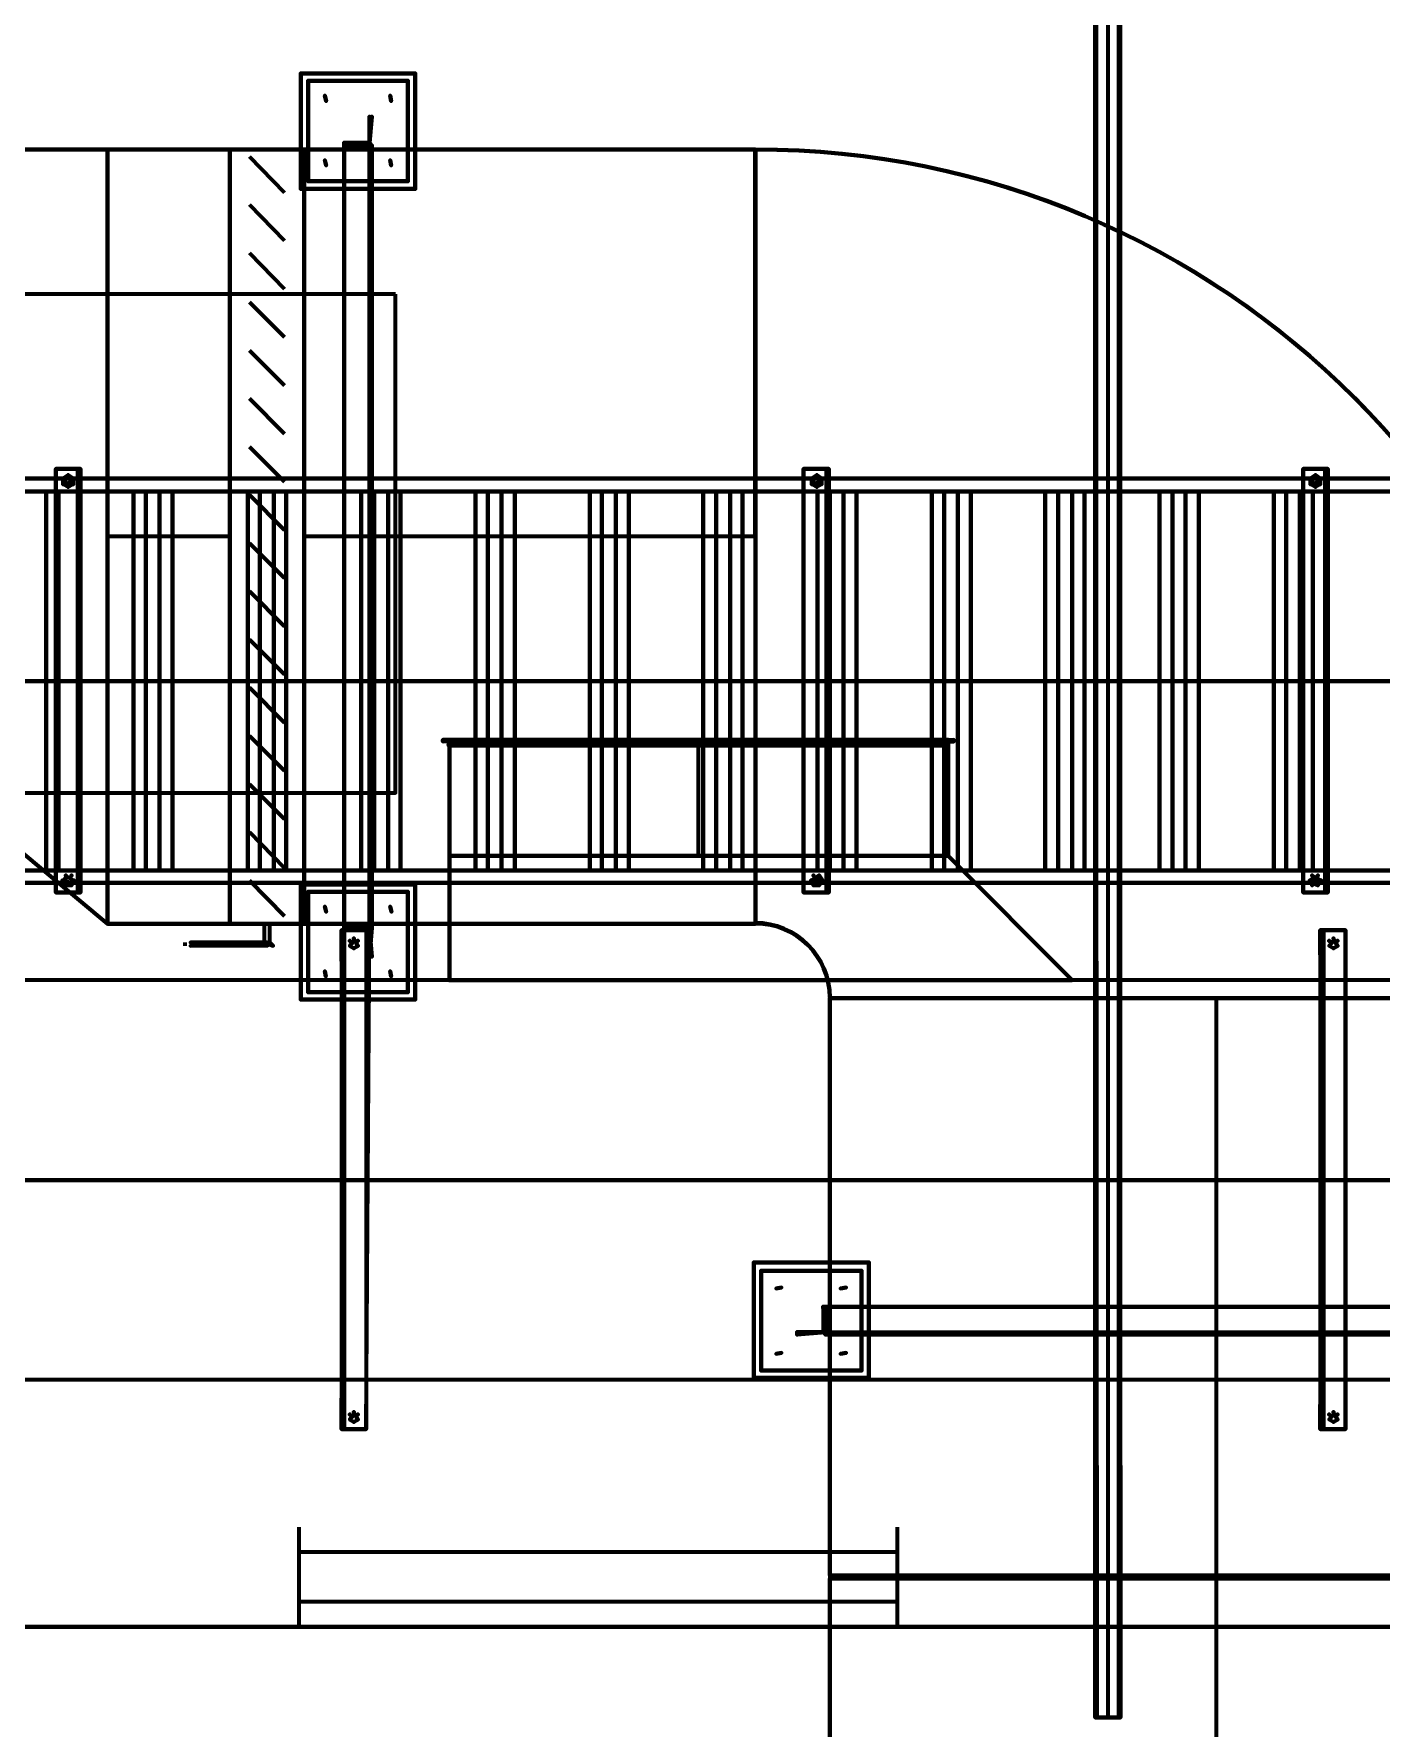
# Model space of a CAD drawing. Extents: x 0 to 1153, y 0 to 816.
# Drawn here: x 368.7 to 386.17, y 577.65 to 599.6 of the extents above; entities that cross this region are included whole.
import ezdxf

# ---------------------------------------------------------------- set-up
doc = ezdxf.new("R2010")
doc.units = 0
doc.header["$MEASUREMENT"] = 0
for name, color, linetype in [('Arch', 7, 'Continuous'), ('Electrical', 7, 'Continuous'), ('Hatch', 7, 'Continuous'), ('HVAC', 7, 'Continuous')]:
    doc.layers.add(name, color=color, linetype=linetype)

msp = doc.modelspace()

# ---------------------------------------------------------------- linework, layer by layer
at = {"layer": 'Arch', "color": 11, "linetype": 'Continuous', "lineweight": 211}
for p, q in [((371.951, 597.546), (371.496, 598.011)), ((371.951, 596.921), (371.496, 597.387)), ((371.951, 596.297), (371.496, 596.762)), ((371.951, 595.672), (371.496, 596.127)), ((371.951, 595.048), (371.496, 595.503)), ((371.951, 594.423), (371.496, 594.879)), ((371.951, 593.799), (371.496, 594.254)), ((371.951, 593.175), (371.496, 593.63)), ((371.951, 592.55), (371.496, 593.005)), ((371.951, 591.926), (371.496, 592.381)), ((371.951, 591.301), (371.496, 591.757)), ((371.951, 590.677), (371.496, 591.132)), ((371.951, 590.053), (371.496, 590.508)), ((371.951, 589.428), (371.496, 589.883)), ((371.951, 588.793), (371.496, 589.259)), ((371.951, 588.169), (371.496, 588.634))]:
    msp.add_line(p, q, dxfattribs=at)
msp.add_lwpolyline([(232.177, 578.961), (461.116, 578.961), (462.608, 578.961), (494.834, 578.961), (462.608, 578.961), (462.608, 632.09), (462.608, 633.571), (231.436, 633.571), (462.608, 633.571), (462.608, 632.09), (462.608, 578.961), (462.608, 633.095), (462.608, 578.961), (461.116, 578.961), (461.116, 632.09), (232.918, 632.09), (461.116, 632.09), (461.116, 578.961), (461.116, 631.603), (461.116, 578.961), (233.669, 578.961), (233.669, 579.744), (233.669, 578.961), (232.177, 578.961)], dxfattribs=at)
at = {"layer": 'Electrical', "color": 5, "linetype": 'Continuous', "lineweight": 211}
msp.add_line((350.859, 591.217), (396.346, 591.217), dxfattribs=at)
for points in [[(280.998, 593.672), (337.333, 593.672), (337.333, 593.841), (337.333, 593.672), (350.859, 593.672), (350.859, 593.841), (349.88, 593.841, -0.414216), (346.71, 597.011, 0.414216), (349.88, 593.841, -0.414216), (346.71, 597.011, 0.414216), (349.885, 593.841), (350.859, 593.841), (396.346, 593.841), (350.859, 593.841), (350.859, 593.672), (396.346, 593.672)], [(396.346, 588.761), (350.859, 588.761), (350.859, 588.603), (350.859, 588.761), (337.333, 588.761), (337.333, 588.603), (338.302, 588.603, -0.414216), (341.471, 585.433, 0.414216), (338.302, 588.603, -0.414216), (341.471, 585.433, 0.414216), (338.307, 588.603), (337.333, 588.603), (238.866, 588.603), (337.333, 588.603), (337.333, 588.761), (238.866, 588.761)]]:
    msp.add_lwpolyline(points, format="xyb", dxfattribs=at)
for points in [[(373.391, 596.233), (356.574, 596.233), (356.574, 589.767), (373.391, 589.767)], [(369.993, 588.761), (369.993, 593.672), (370.152, 593.672), (369.993, 593.672), (369.993, 588.761), (370.152, 588.761)], [(371.475, 588.761), (371.475, 593.672), (371.634, 593.672), (371.475, 593.672), (371.475, 588.761), (371.634, 588.761)], [(372.946, 588.761), (372.946, 593.672), (373.115, 593.672), (372.946, 593.672), (372.946, 588.761), (373.115, 588.761)], [(374.428, 588.761), (374.428, 593.672), (374.587, 593.672), (374.428, 593.672), (374.428, 588.761), (374.587, 588.761)], [(375.909, 588.761), (375.909, 593.672), (376.068, 593.672), (375.909, 593.672), (375.909, 588.761), (376.068, 588.761)], [(377.381, 588.761), (377.381, 593.672), (377.55, 593.672), (377.381, 593.672), (377.381, 588.761), (377.55, 588.761)], [(378.862, 588.761), (378.862, 593.672), (379.021, 593.672), (378.862, 593.672), (378.862, 588.761), (379.021, 588.761)], [(380.344, 588.761), (380.344, 593.672), (380.503, 593.672), (380.344, 593.672), (380.344, 588.761), (380.503, 588.761)], [(381.815, 588.761), (381.815, 593.672), (381.984, 593.672), (381.815, 593.672), (381.815, 588.761), (381.984, 588.761)], [(383.297, 588.761), (383.297, 593.672), (383.466, 593.672), (383.297, 593.672), (383.297, 588.761), (383.466, 588.761)], [(384.778, 588.761), (384.778, 593.672), (384.937, 593.672), (384.778, 593.672), (384.778, 588.761), (384.937, 588.761)]]:
    msp.add_lwpolyline(points, close=True, dxfattribs=at)
for points in [[(396.346, 593.672), (350.859, 593.672)], [(370.152, 588.761), (370.152, 593.672), (370.152, 588.761)], [(371.634, 588.761), (371.634, 593.672), (371.634, 588.761)], [(373.115, 588.761), (373.115, 593.672), (373.115, 588.761)], [(374.587, 588.761), (374.587, 593.672), (374.587, 588.761)], [(376.068, 588.761), (376.068, 593.672), (376.068, 588.761)], [(377.55, 588.761), (377.55, 593.672), (377.55, 588.761)], [(379.021, 588.761), (379.021, 593.672), (379.021, 588.761)], [(380.503, 588.761), (380.503, 593.672), (380.503, 588.761)], [(381.984, 588.761), (381.984, 593.672), (381.984, 588.761)], [(383.466, 588.761), (383.466, 593.672), (383.466, 588.761)], [(384.937, 588.761), (384.937, 593.672), (384.937, 588.761)], [(350.859, 588.761), (396.346, 588.761)], [(350.859, 588.603), (396.346, 588.603), (350.859, 588.603)]]:
    msp.add_lwpolyline(points, dxfattribs=at)
at = {"layer": 'Hatch', "color": 5, "linetype": 'Continuous', "lineweight": 211}
for p, q in [((382.63, 577.786), (382.63, 610.478)), ((386.683, 591.217), (350.859, 591.217)), ((372.142, 578.961), (372.142, 580.252)), ((379.899, 578.961), (379.899, 580.252)), ((372.142, 579.935), (379.899, 579.935)), ((372.142, 579.289), (379.899, 579.289))]:
    msp.add_line(p, q, dxfattribs=at)
for points in [[(382.461, 577.786), (382.461, 610.478), (382.482, 577.786), (382.461, 610.478), (382.789, 610.478), (382.482, 610.478), (382.461, 577.786), (382.789, 577.786)], [(382.767, 577.786), (382.767, 610.478), (382.789, 577.786), (382.789, 610.478)], [(368.988, 593.968), (369.305, 593.968), (368.988, 593.968), (368.988, 588.476), (369.274, 588.476), (369.274, 593.968), (369.305, 588.476), (369.305, 593.968), (369.305, 588.476), (368.988, 588.476), (369.305, 588.476), (368.988, 588.476), (368.988, 593.968), (369.305, 593.968), (368.988, 593.968), (368.988, 588.476)], [(369.274, 588.476), (369.274, 593.968), (369.305, 588.476), (369.305, 593.968)], [(378.682, 593.968), (379.01, 593.968), (378.682, 593.968), (378.682, 588.476), (378.979, 588.476), (378.979, 593.968), (379.01, 588.476), (379.01, 593.968), (379.01, 588.476), (378.682, 588.476), (379.01, 588.476), (378.682, 588.476), (378.682, 593.968), (379.01, 593.968), (378.682, 593.968), (378.682, 588.476)], [(378.979, 588.476), (378.979, 593.968), (379.01, 588.476), (379.01, 593.968)], [(385.159, 593.968), (385.477, 593.968), (385.159, 593.968), (385.159, 588.476), (385.445, 588.476), (385.445, 593.968), (385.477, 588.476), (385.477, 593.968), (385.477, 588.476), (385.159, 588.476), (385.477, 588.476), (385.159, 588.476), (385.159, 593.968), (385.477, 593.968), (385.159, 593.968), (385.159, 588.476)], [(385.445, 588.476), (385.445, 593.968), (385.477, 588.476), (385.477, 593.968)], [(369.02, 593.672), (369.02, 588.761), (368.861, 588.761), (369.02, 588.761), (369.02, 593.672), (368.861, 593.672)], [(369.094, 593.815), (369.126, 593.86), (369.156, 593.86), (369.182, 593.84), (369.189, 593.811), (369.178, 593.784), (369.153, 593.769), (369.137, 593.767), (369.189, 593.815), (369.18, 593.787), (369.153, 593.769), (369.123, 593.771), (369.099, 593.793), (369.094, 593.811), (369.137, 593.862), (369.166, 593.855), (369.187, 593.83), (369.189, 593.819), (369.141, 593.767), (369.113, 593.776), (369.095, 593.803), (369.097, 593.833), (369.119, 593.857), (369.134, 593.862), (369.094, 593.815), (369.103, 593.843), (369.126, 593.86), (369.156, 593.86), (369.182, 593.84), (369.189, 593.811), (369.178, 593.784), (369.153, 593.769), (369.123, 593.771), (369.099, 593.793), (369.094, 593.811), (369.137, 593.767), (369.189, 593.815), (369.18, 593.787), (369.153, 593.769), (369.141, 593.767), (369.147, 593.736), (369.137, 593.767), (369.11, 593.779), (369.095, 593.803), (369.094, 593.811), (369.083, 593.767), (369.094, 593.819), (369.105, 593.846), (369.126, 593.86), (369.083, 593.841), (369.13, 593.861), (369.16, 593.859), (369.182, 593.84), (369.188, 593.823), (369.21, 593.841), (369.189, 593.819), (369.21, 593.767), (369.21, 593.767), (369.189, 593.815), (369.18, 593.787), (369.153, 593.769), (369.145, 593.767), (369.175, 593.781), (369.185, 593.833), (369.147, 593.884), (369.147, 593.884), (369.137, 593.862), (369.166, 593.855), (369.187, 593.83), (369.189, 593.819), (369.141, 593.767), (369.113, 593.776), (369.095, 593.803), (369.097, 593.833), (369.119, 593.857), (369.134, 593.862), (369.094, 593.819), (369.083, 593.767), (369.083, 593.841), (369.147, 593.884), (369.21, 593.841), (369.21, 593.767), (369.147, 593.736), (369.094, 593.815), (369.103, 593.843), (369.126, 593.86), (369.156, 593.86), (369.182, 593.84), (369.189, 593.811), (369.18, 593.787), (369.166, 593.774), (369.175, 593.781), (369.185, 593.833), (369.147, 593.884), (369.21, 593.841), (369.21, 593.841), (369.163, 593.773), (369.134, 593.768), (369.108, 593.781), (369.094, 593.807), (369.094, 593.811), (369.103, 593.787), (369.147, 593.736), (369.147, 593.736), (369.21, 593.767), (369.21, 593.767), (369.189, 593.815), (369.18, 593.787), (369.153, 593.769), (369.145, 593.767), (369.147, 593.736), (369.083, 593.767), (369.083, 593.767), (369.083, 593.841), (369.083, 593.841), (369.147, 593.884), (369.147, 593.884), (369.137, 593.862), (369.166, 593.855), (369.187, 593.83), (369.189, 593.819), (369.141, 593.767), (369.113, 593.776), (369.095, 593.803), (369.097, 593.833), (369.119, 593.857), (369.134, 593.862), (369.083, 593.841), (369.083, 593.767), (369.147, 593.736), (369.21, 593.767), (369.21, 593.841), (369.147, 593.884), (369.094, 593.815), (369.103, 593.843), (369.126, 593.86), (369.156, 593.86), (369.182, 593.84), (369.189, 593.811), (369.178, 593.784), (369.153, 593.769), (369.123, 593.771), (369.099, 593.793), (369.094, 593.811), (369.108, 593.781), (369.16, 593.771), (369.21, 593.767), (369.21, 593.841), (369.21, 593.841), (369.185, 593.833), (369.147, 593.884), (369.083, 593.841), (369.083, 593.841), (369.083, 593.767), (369.083, 593.767), (369.147, 593.736), (369.147, 593.736), (369.21, 593.767), (369.21, 593.767), (369.189, 593.815), (369.18, 593.787), (369.153, 593.769), (369.145, 593.767), (369.182, 593.79), (369.21, 593.841), (369.147, 593.884), (369.147, 593.884), (369.137, 593.862), (369.166, 593.855), (369.187, 593.83), (369.189, 593.819), (369.141, 593.767), (369.113, 593.776), (369.095, 593.803), (369.097, 593.833), (369.119, 593.857), (369.134, 593.862), (369.094, 593.819), (369.083, 593.767), (369.083, 593.841), (369.147, 593.884), (369.21, 593.841), (369.21, 593.767), (369.147, 593.736), (369.094, 593.815), (369.103, 593.843), (369.126, 593.86), (369.156, 593.86), (369.182, 593.84), (369.189, 593.811), (369.178, 593.784), (369.153, 593.769), (369.123, 593.771), (369.099, 593.793), (369.083, 593.841), (369.083, 593.767), (369.147, 593.736), (369.21, 593.767), (369.21, 593.841), (369.147, 593.884)], [(370.501, 593.672), (370.501, 588.761), (370.332, 588.761), (370.501, 588.761), (370.501, 593.672), (370.332, 593.672)], [(371.972, 593.672), (371.972, 588.761), (371.814, 588.761), (371.972, 588.761), (371.972, 593.672), (371.814, 593.672)], [(373.454, 593.672), (373.454, 588.761), (373.295, 588.761), (373.454, 588.761), (373.454, 593.672), (373.295, 593.672)], [(374.936, 593.672), (374.936, 588.761), (374.766, 588.761), (374.936, 588.761), (374.936, 593.672), (374.766, 593.672)], [(376.417, 593.672), (376.417, 588.761), (376.248, 588.761), (376.417, 588.761), (376.417, 593.672), (376.248, 593.672)], [(377.888, 593.672), (377.888, 588.761), (377.73, 588.761), (377.888, 588.761), (377.888, 593.672), (377.73, 593.672)], [(378.799, 593.815), (378.831, 593.86), (378.861, 593.86), (378.887, 593.84), (378.894, 593.811), (378.882, 593.784), (378.858, 593.769), (378.828, 593.771), (378.804, 593.793), (378.799, 593.811), (378.842, 593.767), (378.894, 593.815), (378.885, 593.787), (378.861, 593.77), (378.831, 593.77), (378.806, 593.79), (378.799, 593.819), (378.81, 593.846), (378.835, 593.861), (378.865, 593.859), (378.889, 593.837), (378.894, 593.819), (378.85, 593.862), (378.799, 593.815), (378.808, 593.843), (378.831, 593.86), (378.861, 593.86), (378.887, 593.84), (378.894, 593.811), (378.882, 593.784), (378.858, 593.769), (378.828, 593.771), (378.804, 593.793), (378.799, 593.811), (378.842, 593.767), (378.894, 593.815), (378.885, 593.787), (378.861, 593.77), (378.831, 593.77), (378.813, 593.781), (378.852, 593.736), (378.852, 593.736), (378.81, 593.784), (378.799, 593.811), (378.788, 593.767), (378.799, 593.819), (378.81, 593.846), (378.831, 593.86), (378.788, 593.841), (378.835, 593.861), (378.865, 593.859), (378.887, 593.84), (378.852, 593.884), (378.852, 593.884), (378.889, 593.837), (378.893, 593.823), (378.915, 593.841), (378.894, 593.819), (378.915, 593.767), (378.915, 593.767), (378.894, 593.815), (378.885, 593.787), (378.861, 593.77), (378.831, 593.77), (378.806, 593.79), (378.799, 593.819), (378.81, 593.846), (378.835, 593.861), (378.865, 593.859), (378.889, 593.837), (378.894, 593.819), (378.85, 593.862), (378.799, 593.819), (378.788, 593.767), (378.788, 593.841), (378.852, 593.884), (378.915, 593.841), (378.915, 593.767), (378.852, 593.736), (378.799, 593.815), (378.808, 593.843), (378.831, 593.86), (378.861, 593.86), (378.887, 593.84), (378.894, 593.811), (378.882, 593.784), (378.858, 593.769), (378.828, 593.771), (378.804, 593.793), (378.799, 593.811), (378.813, 593.781), (378.865, 593.771), (378.915, 593.767), (378.915, 593.841), (378.915, 593.841), (378.852, 593.884), (378.852, 593.884), (378.788, 593.841), (378.788, 593.841), (378.788, 593.767), (378.788, 593.767), (378.852, 593.736), (378.852, 593.736), (378.915, 593.767), (378.915, 593.767), (378.894, 593.815), (378.885, 593.787), (378.861, 593.77), (378.831, 593.77), (378.806, 593.79), (378.799, 593.819), (378.81, 593.846), (378.831, 593.86), (378.861, 593.86), (378.887, 593.84), (378.894, 593.819), (378.89, 593.833), (378.839, 593.862), (378.788, 593.841), (378.788, 593.767), (378.852, 593.736), (378.915, 593.767), (378.915, 593.841), (378.852, 593.884), (378.799, 593.815), (378.808, 593.843), (378.831, 593.86), (378.861, 593.86), (378.887, 593.84), (378.894, 593.811), (378.882, 593.784), (378.858, 593.769), (378.828, 593.771), (378.804, 593.793), (378.799, 593.811), (378.813, 593.781), (378.865, 593.771), (378.915, 593.767), (378.915, 593.841), (378.915, 593.841), (378.852, 593.884), (378.852, 593.884), (378.788, 593.841), (378.788, 593.841), (378.788, 593.767), (378.788, 593.767), (378.852, 593.736), (378.852, 593.736), (378.915, 593.767), (378.915, 593.767), (378.894, 593.815), (378.885, 593.787), (378.861, 593.77), (378.831, 593.77), (378.806, 593.79), (378.799, 593.819), (378.81, 593.846), (378.835, 593.861), (378.865, 593.859), (378.889, 593.837), (378.894, 593.819), (378.85, 593.862), (378.799, 593.819), (378.788, 593.767), (378.788, 593.841), (378.852, 593.884), (378.915, 593.841), (378.915, 593.767), (378.852, 593.736), (378.799, 593.815), (378.808, 593.843), (378.831, 593.86), (378.861, 593.86), (378.887, 593.84), (378.894, 593.811), (378.882, 593.784), (378.858, 593.769), (378.828, 593.771), (378.804, 593.793), (378.788, 593.841), (378.788, 593.767), (378.852, 593.736), (378.915, 593.767), (378.915, 593.841), (378.852, 593.884)], [(379.37, 593.672), (379.37, 588.761), (379.201, 588.761), (379.37, 588.761), (379.37, 593.672), (379.201, 593.672)], [(380.852, 593.672), (380.852, 588.761), (380.683, 588.761), (380.852, 588.761), (380.852, 593.672), (380.683, 593.672)], [(382.323, 593.672), (382.323, 588.761), (382.164, 588.761), (382.323, 588.761), (382.323, 593.672), (382.164, 593.672)], [(383.805, 593.672), (383.805, 588.761), (383.635, 588.761), (383.805, 588.761), (383.805, 593.672), (383.635, 593.672)], [(385.286, 593.672), (385.286, 588.761), (385.117, 588.761), (385.286, 588.761), (385.286, 593.672), (385.117, 593.672)], [(385.265, 593.815), (385.298, 593.86), (385.328, 593.86), (385.353, 593.84), (385.36, 593.811), (385.349, 593.784), (385.324, 593.769), (385.294, 593.771), (385.27, 593.793), (385.265, 593.811), (385.309, 593.767), (385.36, 593.815), (385.351, 593.787), (385.324, 593.769), (385.294, 593.771), (385.27, 593.793), (385.266, 593.823), (385.279, 593.849), (385.305, 593.862), (385.335, 593.857), (385.357, 593.833), (385.36, 593.819), (385.317, 593.862), (385.265, 593.815), (385.274, 593.843), (385.298, 593.86), (385.328, 593.86), (385.353, 593.84), (385.36, 593.811), (385.349, 593.784), (385.324, 593.769), (385.294, 593.771), (385.27, 593.793), (385.265, 593.811), (385.309, 593.767), (385.36, 593.815), (385.351, 593.787), (385.324, 593.769), (385.294, 593.771), (385.279, 593.781), (385.318, 593.736), (385.318, 593.736), (385.277, 593.784), (385.265, 593.811), (385.254, 593.767), (385.265, 593.819), (385.277, 593.846), (385.298, 593.86), (385.254, 593.841), (385.301, 593.861), (385.331, 593.859), (385.353, 593.84), (385.318, 593.884), (385.318, 593.884), (385.355, 593.837), (385.36, 593.823), (385.381, 593.841), (385.36, 593.819), (385.381, 593.767), (385.381, 593.767), (385.36, 593.815), (385.351, 593.787), (385.324, 593.769), (385.294, 593.771), (385.27, 593.793), (385.266, 593.823), (385.279, 593.849), (385.305, 593.862), (385.335, 593.857), (385.357, 593.833), (385.36, 593.819), (385.317, 593.862), (385.265, 593.819), (385.254, 593.767), (385.254, 593.841), (385.318, 593.884), (385.381, 593.841), (385.381, 593.767), (385.318, 593.736), (385.265, 593.815), (385.274, 593.843), (385.298, 593.86), (385.328, 593.86), (385.353, 593.84), (385.36, 593.811), (385.349, 593.784), (385.324, 593.769), (385.294, 593.771), (385.27, 593.793), (385.265, 593.811), (385.279, 593.781), (385.331, 593.771), (385.381, 593.767), (385.381, 593.841), (385.381, 593.841), (385.318, 593.884), (385.318, 593.884), (385.254, 593.841), (385.254, 593.841), (385.254, 593.767), (385.254, 593.767), (385.318, 593.736), (385.318, 593.736), (385.381, 593.767), (385.381, 593.767), (385.36, 593.815), (385.351, 593.787), (385.324, 593.769), (385.294, 593.771), (385.27, 593.793), (385.266, 593.823), (385.279, 593.849), (385.305, 593.862), (385.335, 593.857), (385.357, 593.833), (385.36, 593.819), (385.355, 593.837), (385.305, 593.862), (385.254, 593.841), (385.254, 593.767), (385.318, 593.736), (385.381, 593.767), (385.381, 593.841), (385.318, 593.884), (385.265, 593.815), (385.274, 593.843), (385.298, 593.86), (385.328, 593.86), (385.353, 593.84), (385.36, 593.811), (385.349, 593.784), (385.324, 593.769), (385.294, 593.771), (385.27, 593.793), (385.265, 593.811), (385.279, 593.781), (385.331, 593.771), (385.381, 593.767), (385.381, 593.841), (385.381, 593.841), (385.318, 593.884), (385.318, 593.884), (385.254, 593.841), (385.254, 593.841), (385.254, 593.767), (385.254, 593.767), (385.318, 593.736), (385.318, 593.736), (385.381, 593.767), (385.381, 593.767), (385.36, 593.815), (385.351, 593.787), (385.324, 593.769), (385.294, 593.771), (385.27, 593.793), (385.266, 593.823), (385.279, 593.849), (385.305, 593.862), (385.335, 593.857), (385.357, 593.833), (385.36, 593.819), (385.317, 593.862), (385.265, 593.819), (385.254, 593.767), (385.254, 593.841), (385.318, 593.884), (385.381, 593.841), (385.381, 593.767), (385.318, 593.736), (385.265, 593.815), (385.274, 593.843), (385.298, 593.86), (385.328, 593.86), (385.353, 593.84), (385.36, 593.811), (385.349, 593.784), (385.324, 593.769), (385.294, 593.771), (385.27, 593.793), (385.254, 593.841), (385.254, 593.767), (385.318, 593.736), (385.381, 593.767), (385.381, 593.841), (385.318, 593.884)]]:
    msp.add_lwpolyline(points, close=True, dxfattribs=at)
for points in [[(386.683, 593.841), (350.859, 593.841), (386.683, 593.841)], [(386.683, 593.672), (350.859, 593.672), (350.859, 593.841), (350.859, 593.672), (386.683, 593.672)], [(368.861, 593.672), (368.861, 588.761), (368.861, 593.672)], [(370.332, 593.672), (370.332, 588.761), (370.332, 593.672)], [(371.814, 593.672), (371.814, 588.761), (371.814, 593.672)], [(373.295, 593.672), (373.295, 588.761), (373.295, 593.672)], [(374.766, 593.672), (374.766, 588.761), (374.766, 593.672)], [(376.248, 593.672), (376.248, 588.761), (376.248, 593.672)], [(377.73, 593.672), (377.73, 588.761), (377.73, 593.672)], [(379.201, 593.672), (379.201, 588.761), (379.201, 593.672)], [(380.683, 593.672), (380.683, 588.761), (380.683, 593.672)], [(382.164, 593.672), (382.164, 588.761), (382.164, 593.672)], [(383.635, 593.672), (383.635, 588.761), (383.635, 593.672)], [(385.117, 593.672), (385.117, 588.761), (385.117, 593.672)], [(386.683, 588.761), (350.859, 588.761), (386.683, 588.761)], [(386.683, 588.603), (350.859, 588.603), (350.859, 588.761), (350.859, 588.603), (386.683, 588.603)], [(369.094, 588.64), (369.13, 588.686), (369.221, 588.634), (369.172, 588.604), (369.094, 588.64), (369.13, 588.686), (369.221, 588.634), (369.141, 588.592), (369.094, 588.64), (369.13, 588.686), (369.094, 588.64), (369.13, 588.686), (369.221, 588.634), (369.172, 588.604), (369.094, 588.64), (369.13, 588.686), (369.221, 588.634), (369.153, 588.593), (369.094, 588.64), (369.115, 588.571), (369.094, 588.64), (369.13, 588.686), (369.221, 588.634), (369.141, 588.592), (369.094, 588.64), (369.13, 588.686), (369.094, 588.64), (369.13, 588.686), (369.221, 588.634), (369.189, 588.571), (369.115, 588.571), (369.094, 588.64), (369.13, 588.686), (369.221, 588.634), (369.175, 588.606), (369.221, 588.634), (369.141, 588.592), (369.094, 588.64), (369.13, 588.686), (369.221, 588.634), (369.13, 588.686), (369.094, 588.64), (369.115, 588.571), (369.189, 588.571), (369.221, 588.634), (369.153, 588.593), (369.094, 588.64), (369.13, 588.686), (369.221, 588.634), (369.141, 588.592), (369.094, 588.64), (369.13, 588.686), (369.094, 588.64), (369.115, 588.571), (369.189, 588.571), (369.221, 588.634), (369.13, 588.686), (369.094, 588.64), (369.13, 588.686), (369.221, 588.634), (369.16, 588.596), (369.221, 588.634), (369.153, 588.593), (369.094, 588.64), (369.115, 588.571), (369.094, 588.64), (369.13, 588.686), (369.221, 588.634), (369.141, 588.592), (369.094, 588.64), (369.13, 588.686), (369.094, 588.64), (369.13, 588.686), (369.221, 588.634), (369.189, 588.571), (369.115, 588.571), (369.094, 588.64), (369.13, 588.686), (369.221, 588.634), (369.172, 588.604), (369.094, 588.64), (369.163, 588.597), (369.221, 588.634), (369.13, 588.686), (369.094, 588.64), (369.115, 588.571), (369.189, 588.571), (369.221, 588.634), (369.13, 588.686)], [(378.799, 588.64), (378.883, 588.698), (378.877, 588.604), (378.799, 588.64), (378.842, 588.592), (378.926, 588.634), (378.861, 588.594), (378.799, 588.64), (378.883, 588.698), (378.926, 588.634), (378.883, 588.698), (378.799, 588.64), (378.883, 588.698), (378.926, 588.634), (378.85, 588.592), (378.799, 588.64), (378.842, 588.592), (378.926, 588.634), (378.861, 588.594), (378.799, 588.64), (378.809, 588.571), (378.799, 588.64), (378.883, 588.698), (378.799, 588.64), (378.883, 588.698), (378.926, 588.634), (378.861, 588.594), (378.799, 588.64), (378.883, 588.698), (378.926, 588.634), (378.799, 588.64), (378.883, 588.698), (378.926, 588.634), (378.883, 588.571), (378.809, 588.571), (378.799, 588.64), (378.883, 588.698), (378.926, 588.634), (378.854, 588.593), (378.799, 588.64), (378.874, 588.601), (378.926, 588.634), (378.883, 588.571), (378.809, 588.571), (378.799, 588.64), (378.883, 588.698), (378.926, 588.634), (378.883, 588.698), (378.799, 588.64), (378.809, 588.571), (378.883, 588.571), (378.926, 588.634), (378.861, 588.594), (378.799, 588.64), (378.883, 588.698), (378.926, 588.634), (378.799, 588.64), (378.809, 588.571), (378.883, 588.571), (378.926, 588.634), (378.883, 588.698), (378.799, 588.64), (378.883, 588.698), (378.799, 588.64), (378.883, 588.698), (378.926, 588.634), (378.839, 588.593), (378.799, 588.64), (378.809, 588.571), (378.883, 588.571), (378.926, 588.634), (378.861, 588.594), (378.799, 588.64), (378.883, 588.698), (378.926, 588.634), (378.799, 588.64), (378.883, 588.698), (378.926, 588.634), (378.883, 588.571), (378.809, 588.571), (378.799, 588.64), (378.883, 588.698), (378.926, 588.634), (378.85, 588.592), (378.799, 588.64), (378.868, 588.597), (378.883, 588.698), (378.799, 588.64), (378.809, 588.571), (378.883, 588.571), (378.926, 588.634), (378.883, 588.698)], [(385.265, 588.64), (385.298, 588.685), (385.392, 588.634), (385.349, 588.609), (385.265, 588.64), (385.309, 588.592), (385.392, 588.634), (385.324, 588.593), (385.265, 588.64), (385.298, 588.685), (385.392, 588.634), (385.265, 588.64), (385.298, 588.685), (385.392, 588.634), (385.349, 588.609), (385.265, 588.64), (385.309, 588.592), (385.392, 588.634), (385.324, 588.593), (385.265, 588.64), (385.298, 588.685), (385.392, 588.634), (385.265, 588.64), (385.298, 588.685), (385.392, 588.634), (385.298, 588.685), (385.265, 588.64), (385.298, 588.685), (385.392, 588.634), (385.35, 588.571), (385.265, 588.64), (385.298, 588.685), (385.392, 588.634), (385.349, 588.609), (385.298, 588.594), (385.265, 588.64), (385.341, 588.601), (385.392, 588.634), (385.35, 588.571), (385.265, 588.64), (385.298, 588.685), (385.392, 588.634), (385.298, 588.685), (385.265, 588.64), (385.35, 588.571), (385.392, 588.634), (385.324, 588.593), (385.265, 588.64), (385.298, 588.685), (385.392, 588.634), (385.298, 588.685), (385.265, 588.64), (385.35, 588.571), (385.392, 588.634), (385.298, 588.685), (385.265, 588.64), (385.298, 588.685), (385.392, 588.634), (385.331, 588.596), (385.265, 588.64), (385.298, 588.594), (385.35, 588.571), (385.392, 588.634), (385.324, 588.593), (385.265, 588.64), (385.298, 588.685), (385.392, 588.634), (385.298, 588.685), (385.265, 588.64), (385.298, 588.685), (385.392, 588.634), (385.35, 588.571), (385.265, 588.64), (385.298, 588.685), (385.392, 588.634), (385.349, 588.609), (385.265, 588.64), (385.335, 588.597), (385.392, 588.634), (385.298, 588.685), (385.265, 588.64), (385.265, 588.64), (385.35, 588.571), (385.392, 588.634), (385.298, 588.685)]]:
    msp.add_lwpolyline(points, dxfattribs=at)
for p in [(369.083, 593.841), (369.083, 593.841), (369.083, 593.841), (369.083, 593.767), (369.083, 593.767), (369.083, 593.767), (369.147, 593.884), (369.147, 593.884), (369.147, 593.884), (369.147, 593.736), (369.147, 593.736), (369.147, 593.736), (369.21, 593.841), (369.21, 593.841), (369.21, 593.841), (369.21, 593.767), (369.21, 593.767), (369.21, 593.767), (378.788, 593.841), (378.788, 593.841), (378.788, 593.841), (378.788, 593.767), (378.788, 593.767), (378.788, 593.767), (378.852, 593.884), (378.852, 593.884), (378.852, 593.884), (378.852, 593.736), (378.852, 593.736), (378.852, 593.736), (378.915, 593.841), (378.915, 593.841), (378.915, 593.841), (378.915, 593.767), (378.915, 593.767), (378.915, 593.767), (385.254, 593.841), (385.254, 593.841), (385.254, 593.841), (385.254, 593.767), (385.254, 593.767), (385.254, 593.767), (385.318, 593.884), (385.318, 593.884), (385.318, 593.884), (385.318, 593.736), (385.318, 593.736), (385.318, 593.736), (385.381, 593.841), (385.381, 593.841), (385.381, 593.841), (385.381, 593.767), (385.381, 593.767), (385.381, 593.767), (369.073, 588.634), (369.073, 588.634), (369.073, 588.634), (369.115, 588.698), (369.115, 588.698), (369.115, 588.698), (369.189, 588.698), (369.189, 588.698), (369.189, 588.698), (369.221, 588.634), (369.221, 588.634), (378.778, 588.634), (378.778, 588.634), (378.778, 588.634), (378.809, 588.698), (378.809, 588.698), (378.809, 588.698), (378.883, 588.698), (378.883, 588.698), (378.883, 588.698), (378.926, 588.634), (378.926, 588.634), (385.244, 588.634), (385.244, 588.634), (385.244, 588.634), (385.276, 588.698), (385.276, 588.698), (385.276, 588.698), (385.35, 588.698), (385.35, 588.698), (385.35, 588.698), (385.392, 588.634), (385.392, 588.634), (369.115, 588.571), (369.115, 588.571), (369.115, 588.571), (369.189, 588.571), (369.189, 588.571), (369.189, 588.571), (378.809, 588.571), (378.809, 588.571), (378.809, 588.571), (378.883, 588.571), (378.883, 588.571), (378.883, 588.571), (385.276, 588.571), (385.276, 588.571), (385.276, 588.571), (385.35, 588.571), (385.35, 588.571), (385.35, 588.571)]:
    msp.add_point(p, dxfattribs=at)
at = {"layer": 'HVAC', "color": 6, "linetype": 'Continuous', "lineweight": 211}
for p, q in [((371.242, 593.09), (369.655, 593.09)), ((378.058, 593.09), (372.205, 593.09)), ((377.317, 590.381), (377.317, 588.952)), ((371.687, 588.073), (371.761, 588.073)), ((370.66, 587.83), (370.66, 587.788))]:
    msp.add_line(p, q, dxfattribs=at)
for points in [[(372.163, 599.091), (373.645, 599.091), (373.645, 597.598), (372.163, 597.598), (372.163, 599.091), (372.163, 597.598), (373.645, 597.598), (373.645, 599.091)], [(373.549, 598.995), (373.549, 597.694), (372.258, 597.694), (372.258, 598.995), (373.549, 598.995), (372.258, 598.995), (372.258, 597.694), (373.549, 597.694)], [(373.052, 598.191), (373.084, 598.159), (372.724, 598.159), (372.724, 598.191), (373.052, 598.191), (373.052, 598.53), (373.084, 598.53), (373.052, 598.191), (372.724, 598.191), (372.724, 598.159), (373.052, 598.191), (373.084, 598.53)], [(365.771, 591.312), (365.771, 598.107), (365.771, 591.312), (369.655, 588.073), (369.655, 598.107), (365.771, 598.107), (369.655, 598.107), (369.655, 588.073), (365.771, 591.312), (364.321, 591.312)], [(372.205, 598.107), (378.058, 598.107), (372.205, 598.107), (372.205, 588.073)], [(372.724, 587.989), (372.724, 588.021), (372.724, 587.989), (373.084, 588.021), (372.724, 588.021), (372.724, 587.989), (373.084, 588.021), (373.052, 587.65), (373.01, 587.989), (373.01, 581.522), (373.052, 588.021), (373.052, 598.159), (373.084, 588.021), (372.724, 588.021), (372.724, 598.159), (373.084, 598.159), (373.084, 588.021), (373.084, 598.159), (372.724, 598.159), (372.724, 588.021), (373.084, 588.021), (372.724, 587.989), (372.724, 581.522), (372.692, 587.989), (373.01, 587.989), (372.692, 587.989), (372.692, 581.522), (373.01, 581.522), (372.692, 581.522)], [(372.724, 598.159), (372.724, 598.159), (372.724, 598.191)], [(380.556, 590.381), (374.089, 590.381), (380.556, 590.381), (374.089, 590.381), (380.556, 590.381), (380.556, 590.455), (380.556, 590.381), (380.556, 590.455), (374.089, 590.455), (374.089, 590.381), (374.089, 590.455), (374.089, 590.381), (374.089, 590.434), (374.004, 590.434), (374.089, 590.455), (374.089, 590.434), (374.089, 590.455), (374.004, 590.455), (374.004, 590.434), (374.004, 590.455), (374.079, 590.434), (374.079, 590.381), (374.089, 590.455), (380.556, 590.434), (380.63, 590.434), (380.556, 590.455), (380.556, 590.434), (380.556, 590.455), (380.556, 590.381), (380.556, 590.434), (380.556, 590.381), (380.556, 590.434), (374.079, 590.434), (380.556, 590.434), (374.089, 590.434), (380.556, 590.455), (374.089, 590.455), (380.556, 590.455), (380.63, 590.455), (380.63, 590.434), (380.63, 590.455), (380.556, 590.434), (380.556, 590.381), (374.079, 590.381), (380.556, 590.381), (374.089, 590.381), (374.089, 588.952), (374.089, 590.381), (380.556, 590.381), (374.089, 590.381), (374.089, 590.434), (374.089, 590.381), (380.556, 590.381), (380.556, 588.952), (374.089, 588.952), (380.556, 588.952)], [(374.089, 590.434), (380.556, 590.434), (374.089, 590.434), (380.556, 590.434)], [(374.089, 588.952), (374.089, 587.343), (382.164, 587.343), (380.556, 588.952), (374.089, 588.952), (374.089, 587.343), (382.164, 587.343), (380.556, 588.952), (374.089, 588.952), (374.089, 588.952), (374.089, 587.343), (382.164, 587.343), (380.556, 588.952), (374.089, 588.952), (374.089, 587.343), (382.164, 587.343), (380.556, 588.952), (374.089, 588.952), (374.089, 588.952), (374.089, 587.343), (382.164, 587.343), (380.556, 588.952), (374.089, 588.952), (380.556, 588.952), (382.164, 587.343), (374.089, 587.343)], [(372.163, 588.582), (373.645, 588.582), (373.645, 587.089), (372.163, 587.089), (372.163, 588.582), (372.163, 587.089), (373.645, 587.089), (373.645, 588.582)], [(373.549, 587.184), (372.258, 587.184), (372.258, 588.486), (373.549, 588.486), (373.549, 587.184), (373.549, 588.486), (372.258, 588.486), (372.258, 587.184)], [(371.761, 587.83), (371.729, 587.788), (370.734, 587.788), (371.729, 587.83), (370.734, 587.83), (371.761, 587.83), (371.761, 588.073), (371.687, 588.073), (371.687, 587.83), (371.803, 587.788)], [(373.052, 587.989), (373.052, 587.989), (373.084, 588.021)], [(373.084, 587.65), (373.052, 587.65), (373.084, 587.65), (373.052, 587.989), (373.084, 587.65)], [(385.424, 587.989), (385.424, 581.522), (385.381, 587.989), (385.71, 587.989), (385.381, 587.989), (385.381, 581.522), (385.71, 581.522), (385.381, 581.522)], [(379.529, 583.681), (379.529, 582.189), (378.037, 582.189), (378.037, 583.681), (379.529, 583.681), (378.037, 583.681), (378.037, 582.189), (379.529, 582.189)], [(378.132, 582.284), (378.132, 583.576), (379.434, 583.576), (379.434, 582.284), (378.132, 582.284), (379.434, 582.284), (379.434, 583.576), (378.132, 583.576)], [(378.936, 583.11), (378.936, 583.11), (378.968, 582.75), (378.968, 583.11), (378.936, 583.11), (378.936, 582.782), (378.598, 582.782), (378.598, 582.75), (378.968, 582.782), (389.107, 582.782), (378.968, 582.75), (378.968, 583.11), (389.107, 583.11), (389.107, 582.75), (378.968, 582.75), (389.107, 582.75), (389.107, 583.11), (378.968, 583.11), (378.968, 582.75)], [(378.598, 582.75), (378.598, 582.782), (378.598, 582.75), (378.936, 582.782)], [(378.936, 582.782), (378.936, 582.782), (378.968, 582.75)]]:
    msp.add_lwpolyline(points, close=True, dxfattribs=at)
for points in [[(372.258, 598.995), (372.258, 598.995), (372.258, 598.995)], [(373.645, 599.091), (373.645, 599.091), (373.645, 599.091)], [(372.475, 598.805), (372.49, 598.734), (372.475, 598.805), (372.49, 598.734), (372.475, 598.805), (372.49, 598.734), (372.49, 598.734)], [(373.322, 598.805), (373.336, 598.734), (373.322, 598.805), (373.336, 598.734), (373.322, 598.805), (373.336, 598.734), (373.336, 598.734)], [(371.242, 598.107), (372.205, 598.107), (371.242, 598.107)], [(372.475, 597.969), (372.49, 597.898), (372.475, 597.969), (372.49, 597.898), (372.475, 597.969), (372.49, 597.898), (372.49, 597.898)], [(373.322, 597.969), (373.336, 597.898), (373.322, 597.969), (373.336, 597.898), (373.322, 597.969), (373.336, 597.898), (373.336, 597.898)], [(372.258, 597.694), (372.258, 597.694), (372.258, 597.694)], [(373.549, 597.694), (373.549, 597.694), (373.549, 597.694)], [(372.163, 597.598), (372.163, 597.598), (372.163, 597.598)], [(373.645, 597.598), (373.645, 597.598), (373.645, 597.598)], [(372.258, 588.486), (372.258, 588.486), (372.258, 588.486)], [(373.549, 588.486), (373.549, 588.486), (373.549, 588.486)], [(373.645, 588.582), (373.645, 588.582), (373.645, 588.582)], [(372.475, 588.296), (372.492, 588.226), (372.475, 588.296), (372.492, 588.226), (372.475, 588.296), (372.492, 588.226), (372.492, 588.226)], [(373.322, 588.296), (373.339, 588.226), (373.322, 588.296), (373.339, 588.226), (373.322, 588.296), (373.339, 588.226), (373.339, 588.226)], [(385.71, 581.522), (385.71, 587.989), (385.71, 581.522)], [(372.798, 587.788), (372.86, 587.859), (372.798, 587.788), (372.86, 587.859), (372.798, 587.788), (372.86, 587.859), (372.904, 587.788), (372.86, 587.859), (372.798, 587.788), (372.851, 587.756), (372.904, 587.788), (372.86, 587.859), (372.798, 587.788), (372.851, 587.756), (372.904, 587.788), (372.86, 587.859), (372.798, 587.788), (372.851, 587.756), (372.904, 587.788), (372.86, 587.859), (372.798, 587.788), (372.851, 587.756), (372.904, 587.788), (372.86, 587.859), (372.798, 587.788), (372.851, 587.756), (372.904, 587.788), (372.86, 587.859), (372.798, 587.788), (372.851, 587.756), (372.904, 587.788), (372.86, 587.859), (372.798, 587.788), (372.851, 587.756)], [(385.498, 587.788), (385.56, 587.859), (385.498, 587.788), (385.56, 587.859), (385.498, 587.788), (385.56, 587.859), (385.604, 587.788), (385.56, 587.859), (385.498, 587.788), (385.551, 587.756), (385.604, 587.788), (385.56, 587.859), (385.498, 587.788), (385.551, 587.756), (385.604, 587.788), (385.56, 587.859), (385.498, 587.788), (385.551, 587.756), (385.604, 587.788), (385.56, 587.859), (385.498, 587.788), (385.551, 587.756), (385.604, 587.788), (385.56, 587.859), (385.498, 587.788), (385.551, 587.756), (385.604, 587.788), (385.56, 587.859), (385.498, 587.788), (385.551, 587.756), (385.604, 587.788), (385.56, 587.859), (385.498, 587.788), (385.551, 587.756)], [(394.674, 587.343), (352.933, 587.343), (349.049, 587.015), (349.049, 582.486), (349.049, 587.015), (314.664, 587.015), (310.79, 586.687), (295.868, 586.687), (291.994, 586.528), (276.468, 586.528), (276.468, 582.972), (291.994, 582.972), (295.868, 582.814), (310.79, 582.814), (314.664, 582.486), (349.049, 582.486), (352.933, 582.168), (394.674, 582.168)], [(372.475, 587.46), (372.487, 587.387), (372.475, 587.46), (372.487, 587.387), (372.475, 587.46), (372.487, 587.387), (372.487, 587.387)], [(373.322, 587.46), (373.336, 587.389), (373.322, 587.46), (373.336, 587.389), (373.322, 587.46), (373.336, 587.389), (373.336, 587.389)], [(374.089, 587.343), (374.089, 587.343), (374.089, 587.343)], [(372.163, 587.089), (372.163, 587.089), (372.163, 587.089)], [(372.258, 587.184), (372.258, 587.184), (372.258, 587.184)], [(373.645, 587.089), (373.645, 587.089), (373.645, 587.089)], [(389.054, 579.586), (379.021, 579.586), (389.054, 579.586), (379.021, 579.628), (389.054, 579.586), (379.021, 579.586), (389.054, 579.628), (379.021, 579.628), (389.054, 579.586), (379.021, 579.586), (389.054, 579.586), (379.021, 579.628), (389.054, 579.586), (379.021, 579.628), (379.021, 587.11), (379.021, 579.586), (389.054, 579.628), (379.021, 579.586), (389.054, 579.628)], [(389.054, 587.11), (379.021, 587.11), (389.054, 587.11), (379.021, 587.11), (389.054, 587.11), (379.021, 587.11), (389.054, 587.11), (379.021, 587.11), (389.054, 587.11)], [(384.037, 561.605), (384.037, 579.628), (384.037, 587.11)], [(349.049, 584.75), (314.664, 584.75), (349.049, 584.75), (352.933, 584.75), (394.674, 584.75), (352.933, 584.75)], [(378.037, 583.681), (378.037, 583.681), (378.037, 583.681)], [(378.132, 583.576), (378.132, 583.576), (378.132, 583.576)], [(379.434, 583.576), (379.434, 583.576), (379.434, 583.576)], [(378.397, 583.359), (378.325, 583.344), (378.397, 583.359), (378.325, 583.344), (378.397, 583.359), (378.325, 583.344), (378.325, 583.344)], [(379.233, 583.359), (379.161, 583.344), (379.233, 583.359), (379.161, 583.344), (379.233, 583.359), (379.161, 583.344), (379.161, 583.344)], [(378.397, 582.512), (378.325, 582.498), (378.397, 582.512), (378.325, 582.498), (378.397, 582.512), (378.325, 582.498), (378.325, 582.498)], [(379.233, 582.512), (379.161, 582.498), (379.233, 582.512), (379.161, 582.498), (379.233, 582.512), (379.161, 582.498), (379.161, 582.498)], [(379.434, 582.284), (379.434, 582.284), (379.434, 582.284)], [(378.037, 582.189), (378.037, 582.189), (378.037, 582.189)], [(379.529, 582.189), (379.529, 582.189), (379.529, 582.189)], [(372.798, 581.649), (372.86, 581.721), (372.798, 581.649), (372.86, 581.721), (372.798, 581.649), (372.86, 581.721), (372.904, 581.649), (372.86, 581.721), (372.798, 581.649), (372.851, 581.618), (372.904, 581.649), (372.86, 581.721), (372.798, 581.649), (372.851, 581.618), (372.904, 581.649), (372.86, 581.721), (372.798, 581.649), (372.851, 581.618), (372.904, 581.649), (372.86, 581.721), (372.798, 581.649), (372.851, 581.618), (372.904, 581.649), (372.86, 581.721), (372.798, 581.649), (372.851, 581.618), (372.904, 581.649), (372.86, 581.721), (372.798, 581.649), (372.851, 581.618), (372.904, 581.649), (372.86, 581.721), (372.798, 581.649), (372.851, 581.618)], [(385.498, 581.649), (385.56, 581.721), (385.498, 581.649), (385.56, 581.721), (385.498, 581.649), (385.56, 581.721), (385.604, 581.649), (385.56, 581.721), (385.498, 581.649), (385.551, 581.618), (385.604, 581.649), (385.56, 581.721), (385.498, 581.649), (385.551, 581.618), (385.604, 581.649), (385.56, 581.721), (385.498, 581.649), (385.551, 581.618), (385.604, 581.649), (385.56, 581.721), (385.498, 581.649), (385.551, 581.618), (385.604, 581.649), (385.56, 581.721), (385.498, 581.649), (385.551, 581.618), (385.604, 581.649), (385.56, 581.721), (385.498, 581.649), (385.551, 581.618), (385.604, 581.649), (385.56, 581.721), (385.498, 581.649), (385.551, 581.618)], [(382.588, 557.731), (379.021, 561.605), (379.021, 579.586), (379.021, 561.605), (389.054, 561.605), (379.021, 561.605), (389.054, 561.605)]]:
    msp.add_lwpolyline(points, dxfattribs=at)
msp.add_lwpolyline([(371.242, 588.073), (371.242, 598.107), (369.655, 598.107), (371.242, 598.107), (371.242, 588.073), (371.242, 598.107), (371.242, 588.073), (372.205, 588.073), (372.205, 598.107), (372.205, 588.073), (378.058, 588.073), (378.058, 598.107), (378.058, 588.073), (378.058, 598.107), (378.058, 588.073), (378.058, 598.107), (378.058, 588.073), (378.053, 598.107, -0.414212), (389.043, 587.116, 0.414212), (378.053, 598.107, -0.414212), (389.043, 587.116, 0.414212), (378.053, 598.107, -0.414212), (389.043, 587.116, 0.414212), (378.058, 598.107), (378.053, 588.084, -0.414191), (379.021, 587.116, 0.414191), (378.053, 588.084, -0.414191), (379.021, 587.116, 0.414191), (378.053, 588.084, -0.414191), (379.021, 587.116, 0.414191), (378.058, 588.073), (372.205, 588.073), (371.242, 588.073), (369.655, 588.073), (369.655, 598.107), (369.655, 588.073)], format="xyb", close=True, dxfattribs=at)
for p in [(372.163, 599.091), (372.258, 598.995), (373.549, 598.995), (373.645, 599.091), (373.052, 598.53), (373.084, 598.53), (372.724, 598.191), (372.724, 598.159), (373.052, 598.191), (373.084, 598.159), (372.258, 597.694), (373.549, 597.694), (372.163, 597.598), (373.645, 597.598), (374.089, 588.952), (374.089, 588.952), (374.089, 588.952), (372.163, 588.582), (372.258, 588.486), (373.549, 588.486), (373.645, 588.582), (372.724, 588.021), (372.724, 587.989), (373.052, 587.989), (373.084, 588.021), (372.798, 587.851), (372.798, 587.851), (372.798, 587.851), (372.851, 587.883), (372.851, 587.883), (372.851, 587.883), (372.851, 587.756), (372.851, 587.756), (372.851, 587.756), (372.904, 587.851), (372.904, 587.851), (372.904, 587.851), (372.904, 587.788), (372.904, 587.788), (372.904, 587.788), (385.498, 587.851), (385.498, 587.851), (385.498, 587.851), (385.551, 587.883), (385.551, 587.883), (385.551, 587.883), (385.551, 587.756), (385.551, 587.756), (385.551, 587.756), (385.604, 587.851), (385.604, 587.851), (385.604, 587.851), (385.604, 587.788), (385.604, 587.788), (385.604, 587.788), (373.052, 587.65), (373.084, 587.65), (374.089, 587.343), (372.163, 587.089), (372.258, 587.184), (373.549, 587.184), (373.645, 587.089), (378.037, 583.681), (378.132, 583.576), (379.434, 583.576), (379.529, 583.681), (378.936, 583.11), (378.968, 583.11), (378.598, 582.782), (378.598, 582.75), (378.936, 582.782), (378.968, 582.75), (378.132, 582.284), (379.434, 582.284), (378.037, 582.189), (379.529, 582.189), (372.798, 581.713), (372.798, 581.713), (372.798, 581.713), (372.851, 581.745), (372.851, 581.745), (372.851, 581.745), (372.851, 581.618), (372.851, 581.618), (372.851, 581.618), (372.904, 581.713), (372.904, 581.713), (372.904, 581.713), (372.904, 581.649), (372.904, 581.649), (372.904, 581.649), (385.498, 581.713), (385.498, 581.713), (385.498, 581.713), (385.551, 581.745), (385.551, 581.745), (385.551, 581.745), (385.551, 581.618), (385.551, 581.618), (385.551, 581.618), (385.604, 581.713), (385.604, 581.713), (385.604, 581.713), (385.604, 581.649), (385.604, 581.649), (385.604, 581.649)]:
    msp.add_point(p, dxfattribs=at)

doc.saveas('drawing.dxf')
